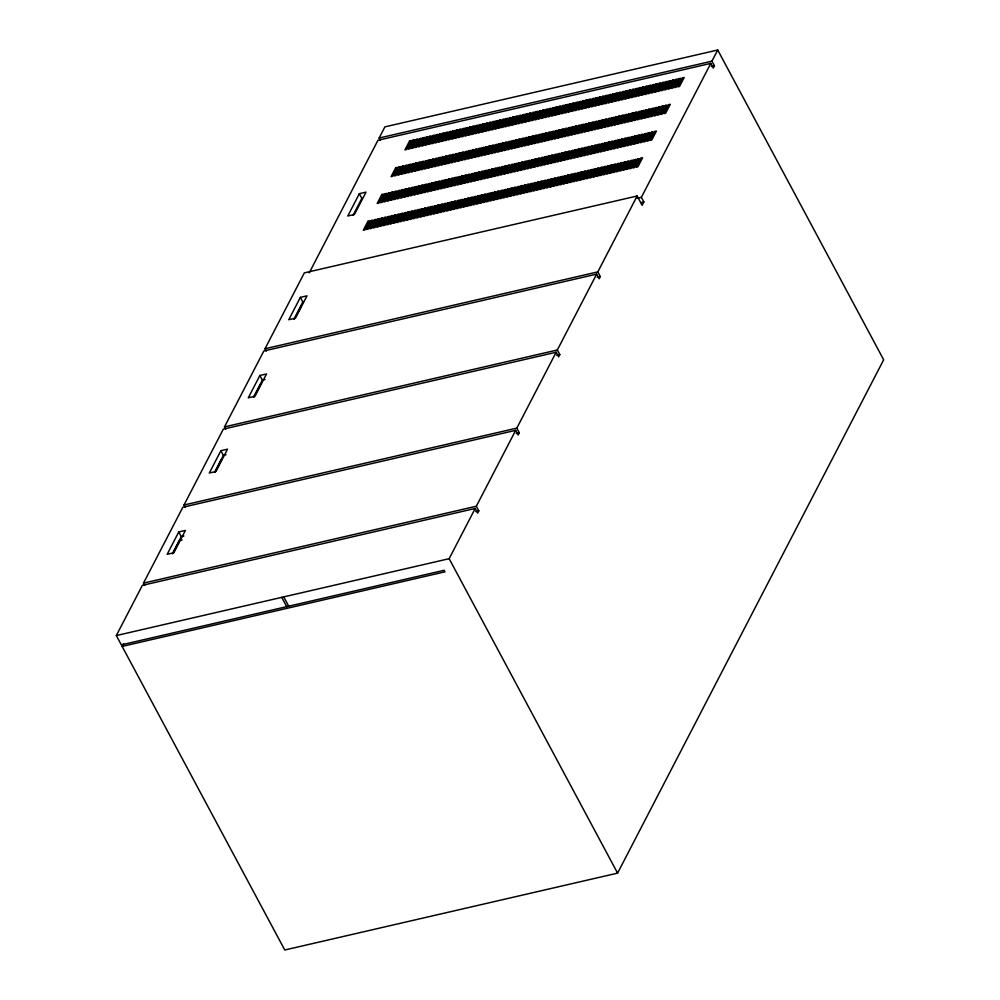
<?xml version="1.0" encoding="UTF-8"?>
<svg xmlns="http://www.w3.org/2000/svg" width="1000" height="1000" viewBox="0 0 1000 1000"><rect width="100%" height="100%" fill="white"/><g stroke="black" fill="none" stroke-linecap="round" stroke-linejoin="round"><path stroke-width="1.5" d="M122.137 646.413L444.975 571.838L444.15 570.288L121.312 644.862L116.325 635.562L142.363 585.35L475.188 508.475L477.675 513.112L478.825 510.887L476.337 506.238L515.675 430.35L518.162 435L519.325 432.762L516.825 428.125L556.163 352.238L558.65 356.887L559.812 354.65L557.325 350L596.65 274.125L599.15 278.762L600.3 276.537L597.812 271.887L637.15 196L642.125 205.3L643.863 201.95L641.375 197.3L710.788 63.388L713.275 68.037L714.438 65.8L711.938 61.163L717.725 50L883.675 359.787L617.587 873.125L284.762 950L122.137 646.413L123.575 643.637M144.762 585.438L143.512 583.112L182.85 507.238L515.675 430.35M185.25 507.325L184.013 505L223.337 429.113L556.163 352.238M225.738 429.212L224.5 426.887L263.837 351L596.65 274.125M266.238 351.087L264.988 348.762L304.325 272.887L637.15 196M309.25 272.825L377.962 140.275L710.788 63.388M380.363 140.363L379.125 138.038L384.9 126.875L717.725 50M178.762 531.962L167.188 554.288L173.85 552.75L185.413 530.425L178.762 531.962L181.25 536.613L172.4 553.675M220.888 450.7L209.312 473.025L215.975 471.488L227.537 449.162L220.888 450.7L223.375 455.35L214.525 472.425M259.875 375.487L248.3 397.812L254.963 396.275L266.525 373.95L259.875 375.487L262.362 380.138L253.512 397.2M300.363 297.375L288.788 319.7L295.45 318.163L307.013 295.837L300.363 297.375L302.85 302.025L294 319.088M172.787 553.612L179.562 540.538L182.062 539.963M214.9 472.35L221.675 459.275M253.888 397.137L260.663 384.062M294.387 319.025L301.163 305.95M359.35 193.688L347.788 216L354.438 214.462L366.012 192.15L359.35 193.688L361.838 198.337L353 215.4M116.325 635.562L449.15 558.688L475.188 508.475M379.125 138.038L711.938 61.163M711.388 66.513L714.438 65.8M636.812 198.363L641.375 197.3M641.012 202.613L643.863 201.95M264.988 348.762L597.812 271.887M597.263 277.238L600.3 276.537M262.362 380.138L265.025 379.525M224.5 426.887L557.325 350M556.775 355.35L559.812 354.65M223.375 455.35L226.038 454.738M184.013 505L516.825 428.125M516.275 433.475L519.325 432.762M181.25 536.613L183.912 536M143.512 583.112L476.337 506.238M475.788 511.587L478.825 510.887M449.15 558.688L617.587 873.125M283.738 596.9L288.712 606.188M281.737 597.362L286.725 606.65M367.938 221.287L363.312 230.225L364.975 229.838L369.613 220.912L367.938 221.287M381.825 194.513L377.2 203.438L378.862 203.05L383.488 194.125L381.825 194.513M395.712 167.725L391.075 176.65L392.75 176.275L397.375 167.35L395.712 167.725M409.588 140.95L404.963 149.875L406.625 149.488L411.25 140.562L409.588 140.95M371.275 220.525L366.637 229.45L368.312 229.062L372.938 220.138L371.275 220.525M385.15 193.738L380.525 202.675L382.188 202.288L386.812 193.363L385.15 193.738M399.038 166.962L394.412 175.888L396.075 175.5L400.7 166.575L399.038 166.962M412.925 140.175L408.288 149.1L409.95 148.725L414.588 139.787L412.925 140.175M374.6 219.75L369.975 228.688L371.637 228.3L376.262 219.375L374.6 219.75M388.488 192.975L383.85 201.9L385.513 201.513L390.15 192.587L388.488 192.975M402.362 166.188L397.738 175.113L399.4 174.737L404.025 165.812L402.362 166.188M416.25 139.412L411.625 148.338L413.288 147.95L417.912 139.025L416.25 139.412M377.925 218.988L373.3 227.913L374.963 227.525L379.588 218.6L377.925 218.988M391.812 192.2L387.188 201.137L388.85 200.75L393.475 191.825L391.812 192.2M405.688 165.425L401.062 174.35L402.725 173.962L407.362 165.037L405.688 165.425M419.575 138.637L414.95 147.562L416.613 147.188L421.238 138.25L419.575 138.637M381.25 218.212L376.625 227.15L378.288 226.762L382.925 217.838L381.25 218.212M395.138 191.438L390.513 200.362L392.175 199.975L396.8 191.05L395.138 191.438M409.025 164.65L404.387 173.575L406.062 173.2L410.688 164.275L409.025 164.65M422.9 137.875L418.275 146.8L419.938 146.412L424.562 137.487L422.9 137.875M384.588 217.45L379.95 226.375L381.625 225.987L386.25 217.062L384.588 217.45M398.462 190.662L393.837 199.6L395.5 199.213L400.125 190.287L398.462 190.662M412.35 163.888L407.725 172.812L409.387 172.425L414.012 163.5L412.35 163.888M426.238 137.1L421.6 146.025L423.263 145.65L427.9 136.713L426.238 137.1M387.912 216.675L383.288 225.613L384.95 225.225L389.575 216.3L387.912 216.675M401.8 189.9L397.163 198.825L398.825 198.438L403.462 189.513L401.8 189.9M415.675 163.113L411.05 172.037L412.713 171.663L417.337 162.738L415.675 163.113M429.562 136.337L424.938 145.262L426.6 144.875L431.225 135.95L429.562 136.337M391.238 215.912L386.613 224.838L388.275 224.45L392.9 215.525L391.238 215.912M405.125 189.125L400.5 198.062L402.163 197.675L406.788 188.75L405.125 189.125M419 162.35L414.375 171.275L416.037 170.888L420.675 161.962L419 162.35M432.887 135.562L428.263 144.488L429.925 144.113L434.55 135.175L432.887 135.562M394.562 215.138L389.938 224.075L391.6 223.688L396.238 214.762L394.562 215.138M408.45 188.363L403.825 197.288L405.487 196.9L410.112 187.975L408.45 188.363M422.337 161.575L417.7 170.5L419.375 170.125L424 161.2L422.337 161.575M436.213 134.8L431.587 143.725L433.25 143.338L437.875 134.412L436.213 134.8M397.9 214.375L393.263 223.3L394.938 222.913L399.562 213.988L397.9 214.375M411.775 187.587L407.15 196.525L408.812 196.137L413.438 187.213L411.775 187.587M425.662 160.812L421.037 169.737L422.7 169.35L427.325 160.425L425.662 160.812M439.55 134.025L434.913 142.95L436.575 142.575L441.213 133.637L439.55 134.025M401.225 213.6L396.6 222.537L398.263 222.15L402.887 213.225L401.225 213.6M415.112 186.825L410.475 195.75L412.15 195.362L416.775 186.438L415.112 186.825M428.988 160.037L424.363 168.962L426.025 168.588L430.65 159.65L428.988 160.037M442.875 133.262L438.25 142.188L439.913 141.8L444.538 132.875L442.875 133.262M404.55 212.838L399.925 221.762L401.587 221.375L406.213 212.45L404.55 212.838M418.438 186.05L413.812 194.988L415.475 194.6L420.1 185.675L418.438 186.05M432.312 159.275L427.688 168.2L429.35 167.812L433.988 158.887L432.312 159.275M446.2 132.487L441.575 141.412L443.237 141.037L447.863 132.1L446.2 132.487M407.875 212.062L403.25 221L404.913 220.613L409.55 211.688L407.875 212.062M421.763 185.287L417.137 194.213L418.8 193.825L423.425 184.9L421.763 185.287M435.65 158.5L431.025 167.425L432.688 167.05L437.312 158.112L435.65 158.5M449.525 131.725L444.9 140.65L446.562 140.262L451.188 131.337L449.525 131.725M411.213 211.3L406.587 220.225L408.25 219.838L412.875 210.912L411.213 211.3M425.087 184.513L420.462 193.45L422.125 193.062L426.75 184.137L425.087 184.513M438.975 157.738L434.35 166.663L436.012 166.275L440.637 157.35L438.975 157.738M452.863 130.95L448.225 139.875L449.9 139.5L454.525 130.562L452.863 130.95M414.538 210.525L409.913 219.462L411.575 219.075L416.2 210.15L414.538 210.525M428.425 183.75L423.787 192.675L425.462 192.288L430.087 183.363L428.425 183.75M442.3 156.962L437.675 165.888L439.338 165.512L443.963 156.575L442.3 156.962M456.188 130.188L451.562 139.113L453.225 138.725L457.85 129.8L456.188 130.188M417.863 209.762L413.237 218.688L414.9 218.3L419.525 209.375L417.863 209.762M431.75 182.975L427.125 191.912L428.787 191.525L433.413 182.6L431.75 182.975M445.625 156.2L441 165.125L442.663 164.737L447.3 155.812L445.625 156.2M459.513 129.412L454.888 138.338L456.55 137.963L461.175 129.025L459.513 129.412M421.2 208.988L416.562 217.925L418.225 217.537L422.863 208.612L421.2 208.988M435.075 182.213L430.45 191.137L432.113 190.75L436.737 181.825L435.075 182.213M448.963 155.425L444.338 164.35L446 163.975L450.625 155.037L448.963 155.425M462.837 128.65L458.212 137.575L459.875 137.188L464.513 128.262L462.837 128.65M424.525 208.225L419.9 217.15L421.562 216.762L426.188 207.838L424.525 208.225M438.4 181.438L433.775 190.375L435.438 189.988L440.075 181.062L438.4 181.438M452.287 154.662L447.663 163.588L449.325 163.2L453.95 154.275L452.287 154.662M466.175 127.875L461.538 136.8L463.212 136.425L467.837 127.487L466.175 127.875M427.85 207.45L423.225 216.388L424.888 216L429.513 207.075L427.85 207.45M441.737 180.675L437.1 189.6L438.775 189.213L443.4 180.287L441.737 180.675M455.613 153.887L450.988 162.812L452.65 162.438L457.275 153.5L455.613 153.887M469.5 127.112L464.875 136.037L466.538 135.65L471.163 126.725L469.5 127.112M431.175 206.688L426.55 215.613L428.212 215.225L432.837 206.3L431.175 206.688M445.062 179.9L440.438 188.837L442.1 188.45L446.725 179.525L445.062 179.9M458.95 153.125L454.312 162.05L455.975 161.663L460.613 152.738L458.95 153.125M472.825 126.337L468.2 135.262L469.862 134.887L474.487 125.95L472.825 126.337M434.513 205.912L429.875 214.85L431.538 214.462L436.175 205.538L434.513 205.912M448.387 179.137L443.762 188.062L445.425 187.675L450.05 178.75L448.387 179.137M462.275 152.35L457.65 161.275L459.312 160.9L463.938 151.962L462.275 152.35M476.15 125.575L471.525 134.5L473.188 134.113L477.825 125.188L476.15 125.575M437.837 205.15L433.212 214.075L434.875 213.688L439.5 204.762L437.837 205.15M451.712 178.363L447.088 187.3L448.75 186.912L453.387 177.987L451.712 178.363M465.6 151.588L460.975 160.512L462.638 160.125L467.262 151.2L465.6 151.588M479.487 124.8L474.85 133.725L476.525 133.35L481.15 124.412L479.487 124.8M441.163 204.375L436.538 213.312L438.2 212.925L442.825 204L441.163 204.375M455.05 177.6L450.412 186.525L452.088 186.137L456.712 177.213L455.05 177.6M468.925 150.812L464.3 159.738L465.962 159.362L470.588 150.425L468.925 150.812M482.812 124.038L478.188 132.963L479.85 132.575L484.475 123.65L482.812 124.038M444.487 203.612L439.862 212.537L441.525 212.15L446.15 203.225L444.487 203.612M458.375 176.825L453.75 185.763L455.412 185.375L460.037 176.45L458.375 176.825M472.262 150.05L467.625 158.975L469.288 158.588L473.925 149.662L472.262 150.05M486.138 123.263L481.512 132.188L483.175 131.812L487.8 122.875L486.138 123.263M447.825 202.838L443.188 211.775L444.85 211.388L449.487 202.463L447.825 202.838M461.7 176.062L457.075 184.988L458.738 184.6L463.363 175.675L461.7 176.062M475.588 149.275L470.962 158.2L472.625 157.825L477.25 148.887L475.588 149.275M489.462 122.5L484.837 131.425L486.5 131.037L491.138 122.112L489.462 122.5M451.15 202.075L446.525 211L448.188 210.613L452.812 201.688L451.15 202.075M465.025 175.287L460.4 184.225L462.062 183.837L466.7 174.913L465.025 175.287M478.913 148.512L474.288 157.438L475.95 157.05L480.575 148.125L478.913 148.512M492.8 121.725L488.162 130.65L489.837 130.275L494.462 121.337L492.8 121.725M454.475 201.3L449.85 210.238L451.512 209.85L456.138 200.925L454.475 201.3M468.363 174.525L463.738 183.45L465.4 183.062L470.025 174.137L468.363 174.525M482.238 147.738L477.612 156.662L479.275 156.287L483.9 147.35L482.238 147.738M496.125 120.962L491.5 129.887L493.162 129.5L497.788 120.575L496.125 120.962M457.8 200.538L453.175 209.462L454.837 209.075L459.462 200.15L457.8 200.538M471.688 173.75L467.062 182.688L468.725 182.3L473.35 173.375L471.688 173.75M485.575 146.975L480.938 155.9L482.612 155.512L487.238 146.588L485.575 146.975M499.45 120.188L494.825 129.113L496.488 128.737L501.112 119.8L499.45 120.188M461.138 199.762L456.5 208.7L458.175 208.312L462.8 199.387L461.138 199.762M475.012 172.987L470.387 181.912L472.05 181.525L476.675 172.6L475.012 172.987M488.9 146.2L484.275 155.125L485.938 154.75L490.562 145.812L488.9 146.2M502.775 119.425L498.15 128.35L499.812 127.963L504.45 119.038L502.775 119.425M464.462 199L459.837 207.925L461.5 207.537L466.125 198.612L464.462 199M478.338 172.213L473.713 181.15L475.375 180.763L480.012 171.838L478.338 172.213M492.225 145.438L487.6 154.362L489.263 153.975L493.888 145.05L492.225 145.438M506.112 118.65L501.488 127.575L503.15 127.2L507.775 118.263L506.112 118.65M467.788 198.225L463.162 207.162L464.825 206.775L469.45 197.85L467.788 198.225M481.675 171.45L477.05 180.375L478.713 179.988L483.338 171.062L481.675 171.45M495.55 144.662L490.925 153.588L492.587 153.212L497.212 144.275L495.55 144.662M509.438 117.888L504.812 126.812L506.475 126.425L511.1 117.5L509.438 117.888M471.112 197.463L466.488 206.388L468.15 206L472.788 197.075L471.112 197.463M485 170.675L480.375 179.613L482.038 179.225L486.662 170.3L485 170.675M498.888 143.9L494.25 152.825L495.925 152.438L500.55 143.512L498.888 143.9M512.762 117.112L508.137 126.037L509.8 125.662L514.425 116.725L512.762 117.112M474.45 196.688L469.812 205.625L471.488 205.238L476.112 196.312L474.45 196.688M488.325 169.913L483.7 178.837L485.363 178.45L489.988 169.525L488.325 169.913M502.212 143.125L497.587 152.05L499.25 151.675L503.875 142.738L502.212 143.125M516.1 116.35L511.463 125.275L513.125 124.887L517.762 115.962L516.1 116.35M477.775 195.925L473.15 204.85L474.812 204.462L479.438 195.538L477.775 195.925M491.662 169.137L487.025 178.062L488.688 177.688L493.325 168.762L491.662 169.137M505.538 142.363L500.913 151.287L502.575 150.9L507.2 141.975L505.538 142.363M519.425 115.575L514.8 124.5L516.462 124.125L521.087 115.188L519.425 115.575M481.1 195.15L476.475 204.088L478.137 203.7L482.762 194.775L481.1 195.15M494.988 168.375L490.363 177.3L492.025 176.912L496.65 167.987L494.988 168.375M508.862 141.588L504.237 150.512L505.9 150.137L510.538 141.2L508.862 141.588M522.75 114.812L518.125 123.737L519.788 123.35L524.412 114.425L522.75 114.812M484.425 194.387L479.8 203.312L481.463 202.925L486.1 194L484.425 194.387M498.312 167.6L493.688 176.525L495.35 176.15L499.975 167.225L498.312 167.6M512.2 140.825L507.562 149.75L509.237 149.362L513.862 140.438L512.2 140.825M526.075 114.038L521.45 122.963L523.112 122.587L527.737 113.65L526.075 114.038M487.762 193.612L483.125 202.55L484.8 202.162L489.425 193.238L487.762 193.612M501.637 166.838L497.013 175.763L498.675 175.375L503.3 166.45L501.637 166.838M515.525 140.05L510.9 148.975L512.562 148.6L517.188 139.662L515.525 140.05M529.412 113.275L524.775 122.2L526.438 121.812L531.075 112.888L529.412 113.275M491.087 192.85L486.463 201.775L488.125 201.388L492.75 192.463L491.087 192.85M504.975 166.062L500.337 174.988L502 174.613L506.637 165.688L504.975 166.062M518.85 139.288L514.225 148.212L515.887 147.825L520.513 138.9L518.85 139.288M532.737 112.5L528.112 121.425L529.775 121.05L534.4 112.112L532.737 112.5M494.412 192.075L489.787 201.012L491.45 200.625L496.075 191.7L494.412 192.075M508.3 165.3L503.675 174.225L505.337 173.837L509.963 164.913L508.3 165.3M522.175 138.512L517.55 147.438L519.212 147.062L523.85 138.125L522.175 138.512M536.062 111.737L531.438 120.662L533.1 120.275L537.725 111.35L536.062 111.737M497.738 191.312L493.113 200.238L494.775 199.85L499.412 190.925L497.738 191.312M511.625 164.525L507 173.45L508.663 173.075L513.288 164.15L511.625 164.525M525.513 137.75L520.875 146.675L522.55 146.287L527.175 137.363L525.513 137.75M539.388 110.962L534.763 119.887L536.425 119.513L541.05 110.575L539.388 110.962M501.075 190.538L496.438 199.475L498.113 199.088L502.738 190.162L501.075 190.538M514.95 163.762L510.325 172.688L511.987 172.3L516.613 163.375L514.95 163.762M528.837 136.975L524.212 145.9L525.875 145.525L530.5 136.588L528.837 136.975M542.725 110.2L538.088 119.125L539.75 118.737L544.388 109.812L542.725 110.2M504.4 189.775L499.775 198.7L501.438 198.312L506.062 189.387L504.4 189.775M518.288 162.987L513.65 171.912L515.312 171.537L519.95 162.613L518.288 162.987M532.163 136.213L527.537 145.137L529.2 144.75L533.825 135.825L532.163 136.213M546.05 109.425L541.425 118.35L543.088 117.975L547.712 109.038L546.05 109.425M507.725 189L503.1 197.938L504.762 197.55L509.387 188.625L507.725 189M521.613 162.225L516.987 171.15L518.65 170.763L523.275 161.838L521.613 162.225M535.487 135.438L530.862 144.362L532.525 143.988L537.163 135.05L535.487 135.438M549.375 108.663L544.75 117.587L546.413 117.2L551.038 108.275L549.375 108.663M511.05 188.238L506.425 197.162L508.088 196.775L512.725 187.85L511.05 188.238M524.938 161.45L520.312 170.375L521.975 170L526.6 161.075L524.938 161.45M538.825 134.675L534.2 143.6L535.862 143.212L540.487 134.288L538.825 134.675M552.7 107.888L548.075 116.812L549.738 116.438L554.362 107.5L552.7 107.888M514.388 187.463L509.762 196.4L511.425 196.012L516.05 187.087L514.388 187.463M528.263 160.688L523.638 169.613L525.3 169.225L529.925 160.3L528.263 160.688M542.15 133.9L537.525 142.825L539.188 142.45L543.812 133.512L542.15 133.9M556.038 107.125L551.4 116.05L553.075 115.662L557.7 106.737L556.038 107.125M517.712 186.7L513.088 195.625L514.75 195.238L519.375 186.312L517.712 186.7M531.6 159.913L526.962 168.837L528.638 168.463L533.263 159.537L531.6 159.913M545.475 133.138L540.85 142.062L542.513 141.675L547.137 132.75L545.475 133.138M559.362 106.35L554.738 115.275L556.4 114.887L561.025 105.962L559.362 106.35M521.038 185.925L516.413 194.862L518.075 194.475L522.7 185.55L521.038 185.925M534.925 159.15L530.3 168.075L531.962 167.688L536.587 158.763L534.925 159.15M548.8 132.363L544.175 141.287L545.837 140.912L550.475 131.975L548.8 132.363M562.688 105.588L558.062 114.513L559.725 114.125L564.35 105.2L562.688 105.588M524.362 185.162L519.738 194.088L521.4 193.7L526.038 184.775L524.362 185.162M538.25 158.375L533.625 167.3L535.288 166.925L539.913 158L538.25 158.375M552.137 131.6L547.513 140.525L549.175 140.137L553.8 131.213L552.137 131.6M566.013 104.812L561.388 113.737L563.05 113.35L567.675 104.425L566.013 104.812M527.7 184.387L523.075 193.325L524.738 192.938L529.362 184.013L527.7 184.387M541.575 157.613L536.95 166.537L538.612 166.15L543.25 157.225L541.575 157.613M555.462 130.825L550.837 139.75L552.5 139.375L557.125 130.438L555.462 130.825M569.35 104.05L564.712 112.975L566.388 112.587L571.013 103.663L569.35 104.05M531.025 183.625L526.4 192.55L528.062 192.162L532.688 183.238L531.025 183.625M544.913 156.838L540.275 165.763L541.95 165.387L546.575 156.463L544.913 156.838M558.787 130.062L554.163 138.988L555.825 138.6L560.45 129.675L558.787 130.062M572.675 103.275L568.05 112.2L569.712 111.812L574.338 102.888L572.675 103.275M534.35 182.85L529.725 191.788L531.388 191.4L536.013 182.475L534.35 182.85M548.237 156.075L543.612 165L545.275 164.613L549.9 155.688L548.237 156.075M562.125 129.288L557.487 138.212L559.15 137.838L563.787 128.9L562.125 129.288M576 102.513L571.375 111.438L573.038 111.05L577.663 102.125L576 102.513M537.688 182.087L533.05 191.012L534.712 190.625L539.35 181.7L537.688 182.087M551.562 155.3L546.938 164.225L548.6 163.85L553.225 154.913L551.562 155.3M565.45 128.525L560.825 137.45L562.487 137.062L567.112 128.138L565.45 128.525M579.325 101.737L574.7 110.662L576.362 110.275L581 101.35L579.325 101.737M541.013 181.312L536.388 190.25L538.05 189.862L542.675 180.938L541.013 181.312M554.888 154.537L550.262 163.463L551.925 163.075L556.562 154.15L554.888 154.537M568.775 127.75L564.15 136.675L565.812 136.3L570.438 127.362L568.775 127.75M582.663 100.975L578.025 109.9L579.7 109.513L584.325 100.588L582.663 100.975M544.338 180.55L539.712 189.475L541.375 189.088L546 180.162L544.338 180.55M558.225 153.763L553.587 162.688L555.262 162.312L559.888 153.375L558.225 153.763M572.1 126.988L567.475 135.912L569.138 135.525L573.763 126.6L572.1 126.988M585.988 100.2L581.362 109.125L583.025 108.737L587.65 99.812L585.988 100.2M547.663 179.775L543.038 188.713L544.7 188.325L549.325 179.4L547.663 179.775M561.55 153L556.925 161.925L558.587 161.537L563.212 152.613L561.55 153M575.438 126.213L570.8 135.137L572.463 134.762L577.1 125.825L575.438 126.213M589.312 99.438L584.688 108.362L586.35 107.975L590.975 99.05L589.312 99.438M551 179.013L546.362 187.938L548.025 187.55L552.663 178.625L551 179.013M564.875 152.225L560.25 161.15L561.912 160.775L566.538 151.838L564.875 152.225M578.763 125.45L574.138 134.375L575.8 133.988L580.425 125.062L578.763 125.45M592.638 98.663L588.013 107.587L589.675 107.2L594.312 98.275L592.638 98.663M554.325 178.238L549.7 187.175L551.362 186.788L555.988 177.862L554.325 178.238M568.2 151.463L563.575 160.387L565.237 160L569.875 151.075L568.2 151.463M582.087 124.675L577.463 133.6L579.125 133.225L583.75 124.288L582.087 124.675M595.975 97.9L591.337 106.825L593.013 106.438L597.638 97.513L595.975 97.9M557.65 177.475L553.025 186.4L554.688 186.012L559.312 177.087L557.65 177.475M571.538 150.688L566.9 159.613L568.575 159.238L573.2 150.3L571.538 150.688M585.413 123.912L580.788 132.838L582.45 132.45L587.075 123.525L585.413 123.912M599.3 97.125L594.675 106.05L596.337 105.662L600.962 96.737L599.3 97.125M560.975 176.7L556.35 185.637L558.013 185.25L562.638 176.325L560.975 176.7M574.862 149.925L570.237 158.85L571.9 158.463L576.525 149.537L574.862 149.925M588.75 123.138L584.113 132.062L585.775 131.688L590.413 122.75L588.75 123.138M602.625 96.363L598 105.288L599.663 104.9L604.288 95.975L602.625 96.363M564.312 175.938L559.675 184.862L561.35 184.475L565.975 175.55L564.312 175.938M578.188 149.15L573.562 158.075L575.225 157.7L579.85 148.763L578.188 149.15M592.075 122.375L587.45 131.3L589.113 130.912L593.737 121.988L592.075 122.375M605.95 95.588L601.325 104.513L602.987 104.125L607.625 95.2L605.95 95.588M567.638 175.162L563.013 184.1L564.675 183.713L569.3 174.788L567.638 175.162M581.512 148.387L576.888 157.312L578.55 156.925L583.188 148L581.512 148.387M595.4 121.6L590.775 130.525L592.438 130.15L597.062 121.213L595.4 121.6M609.288 94.825L604.663 103.75L606.325 103.362L610.95 94.438L609.288 94.825M570.962 174.4L566.337 183.325L568 182.938L572.625 174.013L570.962 174.4M584.85 147.613L580.225 156.537L581.888 156.163L586.512 147.225L584.85 147.613M598.725 120.838L594.1 129.762L595.763 129.375L600.388 120.45L598.725 120.838M612.612 94.05L607.987 102.975L609.65 102.587L614.275 93.663L612.612 94.05M574.288 173.625L569.663 182.562L571.325 182.175L575.95 173.25L574.288 173.625M588.175 146.85L583.55 155.775L585.212 155.387L589.837 146.463L588.175 146.85M602.062 120.062L597.425 128.988L599.1 128.613L603.725 119.675L602.062 120.062M615.938 93.287L611.312 102.212L612.975 101.825L617.6 92.9L615.938 93.287M577.625 172.862L572.987 181.788L574.663 181.4L579.288 172.475L577.625 172.862M591.5 146.075L586.875 155L588.538 154.625L593.162 145.688L591.5 146.075M605.388 119.3L600.763 128.225L602.425 127.837L607.05 118.912L605.388 119.3M619.263 92.513L614.637 101.438L616.3 101.05L620.938 92.125L619.263 92.513M580.95 172.087L576.325 181.025L577.987 180.637L582.612 171.713L580.95 172.087M594.837 145.312L590.2 154.238L591.862 153.85L596.5 144.925L594.837 145.312M608.713 118.525L604.087 127.45L605.75 127.075L610.375 118.138L608.713 118.525M622.6 91.737L617.975 100.675L619.637 100.288L624.263 91.363L622.6 91.737M584.275 171.325L579.65 180.25L581.312 179.862L585.938 170.938L584.275 171.325M598.162 144.537L593.538 153.463L595.2 153.088L599.825 144.15L598.162 144.537M612.038 117.762L607.413 126.688L609.075 126.3L613.713 117.375L612.038 117.762M625.925 90.975L621.3 99.9L622.962 99.513L627.587 90.588L625.925 90.975M587.6 170.55L582.975 179.488L584.637 179.1L589.275 170.175L587.6 170.55M601.487 143.775L596.862 152.7L598.525 152.312L603.15 143.387L601.487 143.775M615.375 116.988L610.737 125.913L612.413 125.538L617.038 116.6L615.375 116.988M629.25 90.2L624.625 99.138L626.287 98.75L630.913 89.825L629.25 90.2M590.938 169.788L586.3 178.713L587.975 178.325L592.6 169.4L590.938 169.788M604.812 143L600.188 151.925L601.85 151.55L606.475 142.613L604.812 143M618.7 116.225L614.075 125.15L615.737 124.763L620.363 115.838L618.7 116.225M632.587 89.438L627.95 98.362L629.612 97.975L634.25 89.05L632.587 89.438M594.263 169.013L589.637 177.95L591.3 177.562L595.925 168.637L594.263 169.013M608.15 142.238L603.513 151.163L605.175 150.775L609.812 141.85L608.15 142.238M622.025 115.45L617.4 124.375L619.062 124L623.688 115.062L622.025 115.45M635.913 88.663L631.287 97.6L632.95 97.212L637.575 88.287L635.913 88.663M597.587 168.25L592.962 177.175L594.625 176.788L599.25 167.862L597.587 168.25M611.475 141.463L606.85 150.387L608.513 150.013L613.138 141.075L611.475 141.463M625.35 114.688L620.725 123.612L622.388 123.225L627.025 114.3L625.35 114.688M639.237 87.9L634.612 96.825L636.275 96.438L640.9 87.513L639.237 87.9M600.913 167.475L596.287 176.412L597.95 176.025L602.587 167.1L600.913 167.475M614.8 140.7L610.175 149.625L611.838 149.238L616.462 140.312L614.8 140.7M628.688 113.912L624.05 122.837L625.725 122.463L630.35 113.525L628.688 113.912M642.562 87.125L637.938 96.062L639.6 95.675L644.225 86.75L642.562 87.125M604.25 166.713L599.612 175.637L601.287 175.25L605.913 166.325L604.25 166.713M618.125 139.925L613.5 148.85L615.163 148.475L619.788 139.537L618.125 139.925M632.013 113.15L627.388 122.075L629.05 121.688L633.675 112.762L632.013 113.15M645.9 86.363L641.263 95.288L642.925 94.9L647.562 85.975L645.9 86.363M607.575 165.938L602.95 174.875L604.612 174.488L609.237 165.562L607.575 165.938M621.462 139.162L616.825 148.088L618.488 147.7L623.125 138.775L621.462 139.162M635.337 112.375L630.712 121.3L632.375 120.925L637 111.988L635.337 112.375M649.225 85.588L644.6 94.525L646.263 94.138L650.888 85.213L649.225 85.588M610.9 165.175L606.275 174.1L607.938 173.713L612.562 164.788L610.9 165.175M624.788 138.387L620.163 147.312L621.825 146.938L626.45 138L624.788 138.387M638.663 111.613L634.038 120.538L635.7 120.15L640.337 111.225L638.663 111.613M652.55 84.825L647.925 93.75L649.587 93.362L654.212 84.438L652.55 84.825M614.225 164.4L609.6 173.337L611.263 172.95L615.9 164.025L614.225 164.4M628.112 137.625L623.488 146.55L625.15 146.163L629.775 137.238L628.112 137.625M642 110.838L637.362 119.763L639.038 119.388L643.662 110.45L642 110.838M655.875 84.05L651.25 92.987L652.913 92.6L657.537 83.675L655.875 84.05M617.562 163.637L612.938 172.562L614.6 172.175L619.225 163.25L617.562 163.637M631.438 136.85L626.812 145.775L628.475 145.4L633.1 136.463L631.438 136.85M645.325 110.075L640.7 119L642.362 118.612L646.988 109.688L645.325 110.075M659.212 83.287L654.575 92.212L656.25 91.825L660.875 82.9L659.212 83.287M620.887 162.862L616.263 171.788L617.925 171.412L622.55 162.488L620.887 162.862M634.775 136.088L630.138 145.013L631.812 144.625L636.438 135.7L634.775 136.088M648.65 109.3L644.025 118.225L645.688 117.85L650.312 108.912L648.65 109.3M662.537 82.513L657.913 91.45L659.575 91.062L664.2 82.137L662.537 82.513M624.212 162.1L619.587 171.025L621.25 170.637L625.875 161.713L624.212 162.1M638.1 135.312L633.475 144.238L635.138 143.863L639.763 134.925L638.1 135.312M651.975 108.537L647.35 117.463L649.013 117.075L653.65 108.15L651.975 108.537M665.863 81.75L661.237 90.675L662.9 90.288L667.525 81.363L665.863 81.75M627.537 161.325L622.913 170.25L624.575 169.875L629.212 160.95L627.537 161.325M641.425 134.55L636.8 143.475L638.462 143.088L643.088 134.162L641.425 134.55M655.312 107.762L650.688 116.688L652.35 116.312L656.975 107.375L655.312 107.762M669.188 80.975L664.562 89.913L666.225 89.525L670.85 80.6L669.188 80.975M630.875 160.562L626.25 169.488L627.913 169.1L632.537 160.175L630.875 160.562M644.75 133.775L640.125 142.7L641.787 142.325L646.413 133.387L644.75 133.775M658.637 107L654.013 115.925L655.675 115.538L660.3 106.613L658.637 107M672.525 80.213L667.887 89.138L669.562 88.75L674.188 79.825L672.525 80.213M634.2 159.787L629.575 168.713L631.237 168.337L635.862 159.412L634.2 159.787M648.088 133.012L643.45 141.938L645.125 141.55L649.75 132.625L648.088 133.012M661.963 106.225L657.337 115.15L659 114.775L663.625 105.838L661.963 106.225M675.85 79.438L671.225 88.375L672.887 87.987L677.513 79.062L675.85 79.438M637.525 159.025L632.9 167.95L634.562 167.562L639.188 158.637L637.525 159.025M651.413 132.238L646.787 141.163L648.45 140.787L653.075 131.85L651.413 132.238M665.3 105.463L660.662 114.388L662.325 114L666.963 105.075L665.3 105.463M679.175 78.675L674.55 87.6L676.213 87.212L680.837 78.288L679.175 78.675M640.863 158.25L636.225 167.175L637.888 166.8L642.525 157.875L640.863 158.25M654.737 131.475L650.113 140.4L651.775 140.013L656.4 131.088L654.737 131.475M668.625 104.688L664 113.612L665.662 113.238L670.288 104.3L668.625 104.688M682.5 77.9L677.875 86.838L679.538 86.45L684.175 77.525L682.5 77.9"/></g></svg>
